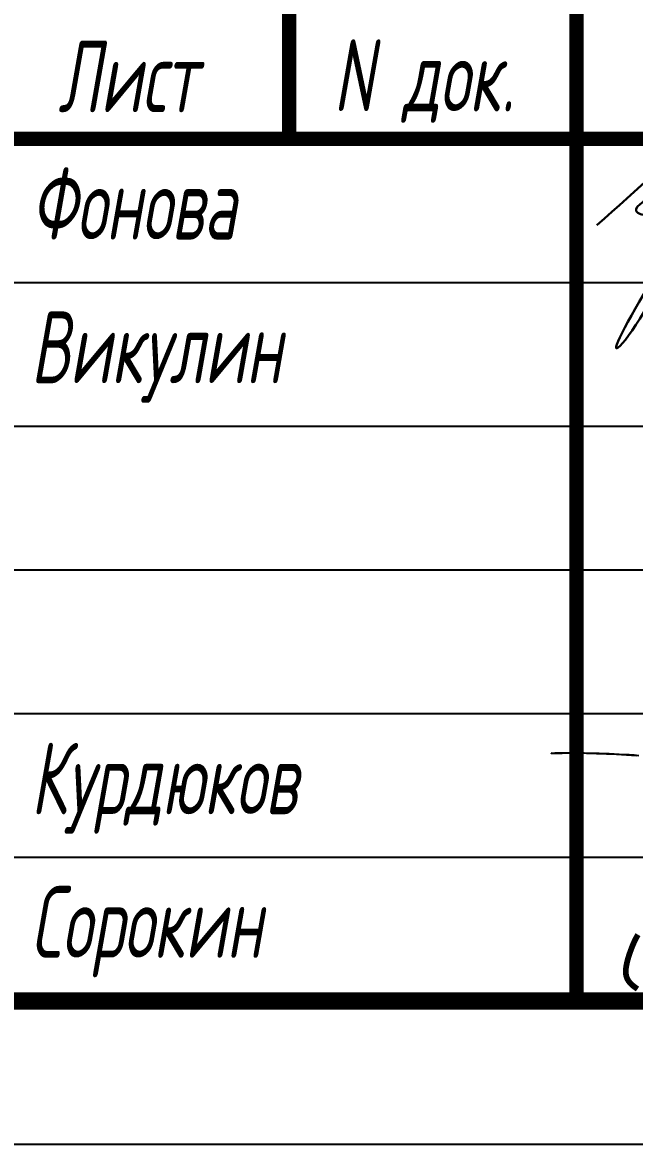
# Model space of a CAD drawing. Header units: millimetres. Extents: x 4241 to 6572, y 870 to 1291.
# Drawn here: x 4492.21 to 4513.52, y 880.9 to 919.96 of the extents above; entities that cross this region are included whole.
import ezdxf
from ezdxf.enums import TextEntityAlignment as Align

# ---------------------------------------------------------------- set-up
doc = ezdxf.new("R2010")
doc.units = ezdxf.units.MM
for name, color, linetype in [('00_штамп', 7, 'Continuous'), ('_Штамп_рамка', 7, 'Continuous'), ('Подписи сотрудников', 7, 'Continuous')]:
    doc.layers.add(name, color=color, linetype=linetype)
doc.layers.add('ДО-Оформление-Штамп', color=7, linetype='Continuous', lineweight=13)
doc.styles.add('Romans_2.5', font='romans.shx', dxfattribs={"width": 0.75, "height": 2.5})
doc.styles.add('ПС_eskdu', font='eskdu.shx', dxfattribs={"width": 0.8, "oblique": 10})

# ---------------------------------------------------------------- blocks, each defined once
blk = doc.blocks.new('Подписи1')
at = {"layer": 'Подписи сотрудников', "color": 5, "lineweight": 30}
blk.add_spline([(0.712, 2), (4.626, 6.6), (3.956, 6.371), (3.051, 0.543), (1.386, -2.278), (4.829, 2.715), (4.744, 1.023), (5.817, 1.558), (5.055, 3.082), (4.773, 2.461), (6.607, 2.828), (6.353, 1.135), (6.438, 2.01), (7.309, 1.996), (7.394, 2.899), (7.228, 1.164), (8.103, 2.32), (8.046, 1.305), (8.893, 1.897), (8.451, 2.97), (8.153, 2.697), (9.993, 2.461), (10.84, 5.564), (9.987, 4.032), (9.598, 0.966), (10.84, 2.038), (9.993, 2.461), (11.884, 2.32), (11.207, 1.389), (11.489, 0.91), (12.279, 0.825), (12.731, 1.305), (12.59, 1.869), (11.884, 2.32), (12.998, 0.957), (14.283, 1.051), (14.283, 3.138), (12.946, 4.224), (2.218, 2.726), (16.306, 3.988)], degree=3, dxfattribs=at)
at = {"style": 'ПС_eskdu', "oblique": 10, "width": 0.8}
blk.add_text('Фонова', height=2.5, dxfattribs=at).set_placement((-19, 1.496))
blk = doc.blocks.new('Подписи2')
at = {"style": 'ПС_eskdu', "oblique": 10, "width": 0.8}
blk.add_text('Викулин', height=2.5, dxfattribs=at).set_placement((-19, 1.496))
blk = doc.blocks.new('Подписи3')
at = {"layer": 'Подписи сотрудников', "color": 5, "linetype": 'Continuous'}
for points in [[(-0.88, 3.624), (-0.832, 3.625), (-0.783, 3.626), (-0.735, 3.627), (-0.687, 3.628), (-0.639, 3.629), (-0.591, 3.63), (-0.543, 3.63), (-0.495, 3.631), (-0.446, 3.631), (-0.398, 3.632), (-0.35, 3.632), (-0.302, 3.633), (-0.254, 3.633), (-0.206, 3.633), (-0.158, 3.633), (-0.109, 3.633), (-0.061, 3.633), (-0.013, 3.633), (0.035, 3.633), (0.083, 3.632), (0.131, 3.632), (0.179, 3.631), (0.228, 3.631), (0.276, 3.63)], [(-0.785, 3.609), (-0.88, 3.624), (-0.88, 3.624)], [(0.186, 3.616), (0.146, 3.617), (0.105, 3.617), (0.065, 3.618), (0.024, 3.619), (-0.016, 3.619), (-0.057, 3.619), (-0.097, 3.619), (-0.138, 3.619), (-0.178, 3.619), (-0.219, 3.619), (-0.259, 3.619), (-0.3, 3.618), (-0.34, 3.618), (-0.381, 3.617), (-0.421, 3.617), (-0.462, 3.616), (-0.502, 3.615), (-0.543, 3.615), (-0.583, 3.614), (-0.624, 3.613), (-0.664, 3.612), (-0.704, 3.611), (-0.745, 3.61), (-0.785, 3.609)], [(2.091, 3.532), (1.918, 3.545), (1.745, 3.556), (1.572, 3.566), (1.399, 3.575), (1.225, 3.583), (1.052, 3.59), (0.879, 3.596), (0.706, 3.602), (0.532, 3.607), (0.359, 3.612), (0.186, 3.616)], [(0.276, 3.63), (0.449, 3.626), (0.622, 3.621), (0.795, 3.616), (0.969, 3.61), (1.142, 3.604), (1.315, 3.596), (1.488, 3.588), (1.662, 3.579), (1.835, 3.569), (2.008, 3.558), (2.181, 3.545)]]:
    blk.add_lwpolyline(points, dxfattribs=at)
at = {"style": 'ПС_eskdu', "oblique": 10, "width": 0.8}
blk.add_text('Курдюков', height=2.5, dxfattribs=at).set_placement((-19, 1.496))
blk = doc.blocks.new('Подписи4')
at = {"layer": 'Подписи сотрудников', "color": 5, "lineweight": 30, "const_width": 0.2, "flags": 128}
blk.add_lwpolyline([(2.146, 2.303), (2.113, 2.247), (2.082, 2.191), (2.053, 2.135), (2.025, 2.079), (2, 2.022), (1.975, 1.966), (1.952, 1.909), (1.93, 1.854), (1.909, 1.798), (1.889, 1.743), (1.869, 1.689), (1.851, 1.636), (1.833, 1.583), (1.817, 1.531), (1.801, 1.479), (1.787, 1.428), (1.774, 1.377), (1.761, 1.326), (1.751, 1.277), (1.741, 1.227), (1.733, 1.179), (1.727, 1.131), (1.723, 1.085), (1.721, 1.039), (1.722, 0.995), (1.725, 0.952), (1.73, 0.91), (1.738, 0.87), (1.75, 0.831), (1.763, 0.793), (1.781, 0.755), (1.801, 0.719), (1.824, 0.684), (1.851, 0.65), (1.88, 0.616), (1.912, 0.584), (1.944, 0.553), (1.978, 0.524), (2.011, 0.497), (2.043, 0.473), (2.074, 0.45), (2.103, 0.43), (2.129, 0.412)], dxfattribs=at)
at = {"style": 'ПС_eskdu', "oblique": 10, "width": 0.8}
blk.add_text('Сорокин ', height=2.5, dxfattribs=at).set_placement((-19, 1.498))
blk = doc.blocks.new('*U758')
blk.add_lwpolyline([(0, 0), (0, 297), (420, 297), (420, 0), (0, 0)])
at = {"const_width": 0.6}
blk.add_lwpolyline([(20, 5), (20, 292), (415, 292), (415, 5), (20, 5)], dxfattribs=at)
at = {"style": 'Romans_2.5', "width": 0.75}
blk.add_attdef('ФОРМАТ', text='', height=2.5, dxfattribs=at).set_placement((380, 2.5), align=Align.MIDDLE_LEFT)

msp = doc.modelspace()

# ---------------------------------------------------------------- linework, layer by layer
at = {"layer": '00_штамп', "color": 7, "linetype": 'Continuous'}
for p, q in [((4471.4956, 910.9042), (4536.4956, 910.9042)), ((4471.4956, 905.9042), (4536.4956, 905.9042)), ((4471.4956, 900.9042), (4536.4956, 900.9042)), ((4471.4956, 895.9042), (4536.4956, 895.9042)), ((4471.4956, 890.9042), (4536.4956, 890.9042))]:
    msp.add_line(p, q, dxfattribs=at)
at = {"layer": '00_штамп', "color": 7, "linetype": 'Continuous', "const_width": 0.5}
for points in [[(4501.4956, 940.9042), (4501.4956, 915.9042)], [(4511.4956, 940.9042), (4511.4956, 885.9042)], [(4656.4956, 915.9042), (4471.4956, 915.9042)]]:
    msp.add_lwpolyline(points, dxfattribs=at)
at = {"layer": '00_штамп', "color": 7, "linetype": 'Continuous', "ltscale": 0.1}
msp.add_lwpolyline([(4471.4956, 885.9042), (4656.4956, 885.9042)], dxfattribs=at)

# ---------------------------------------------------------------- block references
at = {"layer": '_Штамп_рамка'}
msp.add_blockref('*U758', (4241.4956, 880.9042), dxfattribs=at)
at = {"layer": 'ДО-Оформление-Штамп'}
for name, p in [('Подписи1', (4511.4956, 910.9042)), ('Подписи2', (4511.4956, 905.9042)), ('Подписи3', (4511.4956, 890.9042)), ('Подписи4', (4511.4956, 885.9042))]:
    msp.add_blockref(name, p, dxfattribs=at)

# ---------------------------------------------------------------- texts
at = {"layer": '00_штамп', "color": 7, "linetype": 'Continuous', "lineweight": 20, "style": 'ПС_eskdu', "oblique": 10, "width": 0.8}
for s, p in [('Лист', (4493.4499, 916.8291)), ('N док.', (4503.0362, 916.8586))]:
    msp.add_text(s, height=2.5, dxfattribs=at).set_placement(p)

doc.saveas('drawing.dxf')
